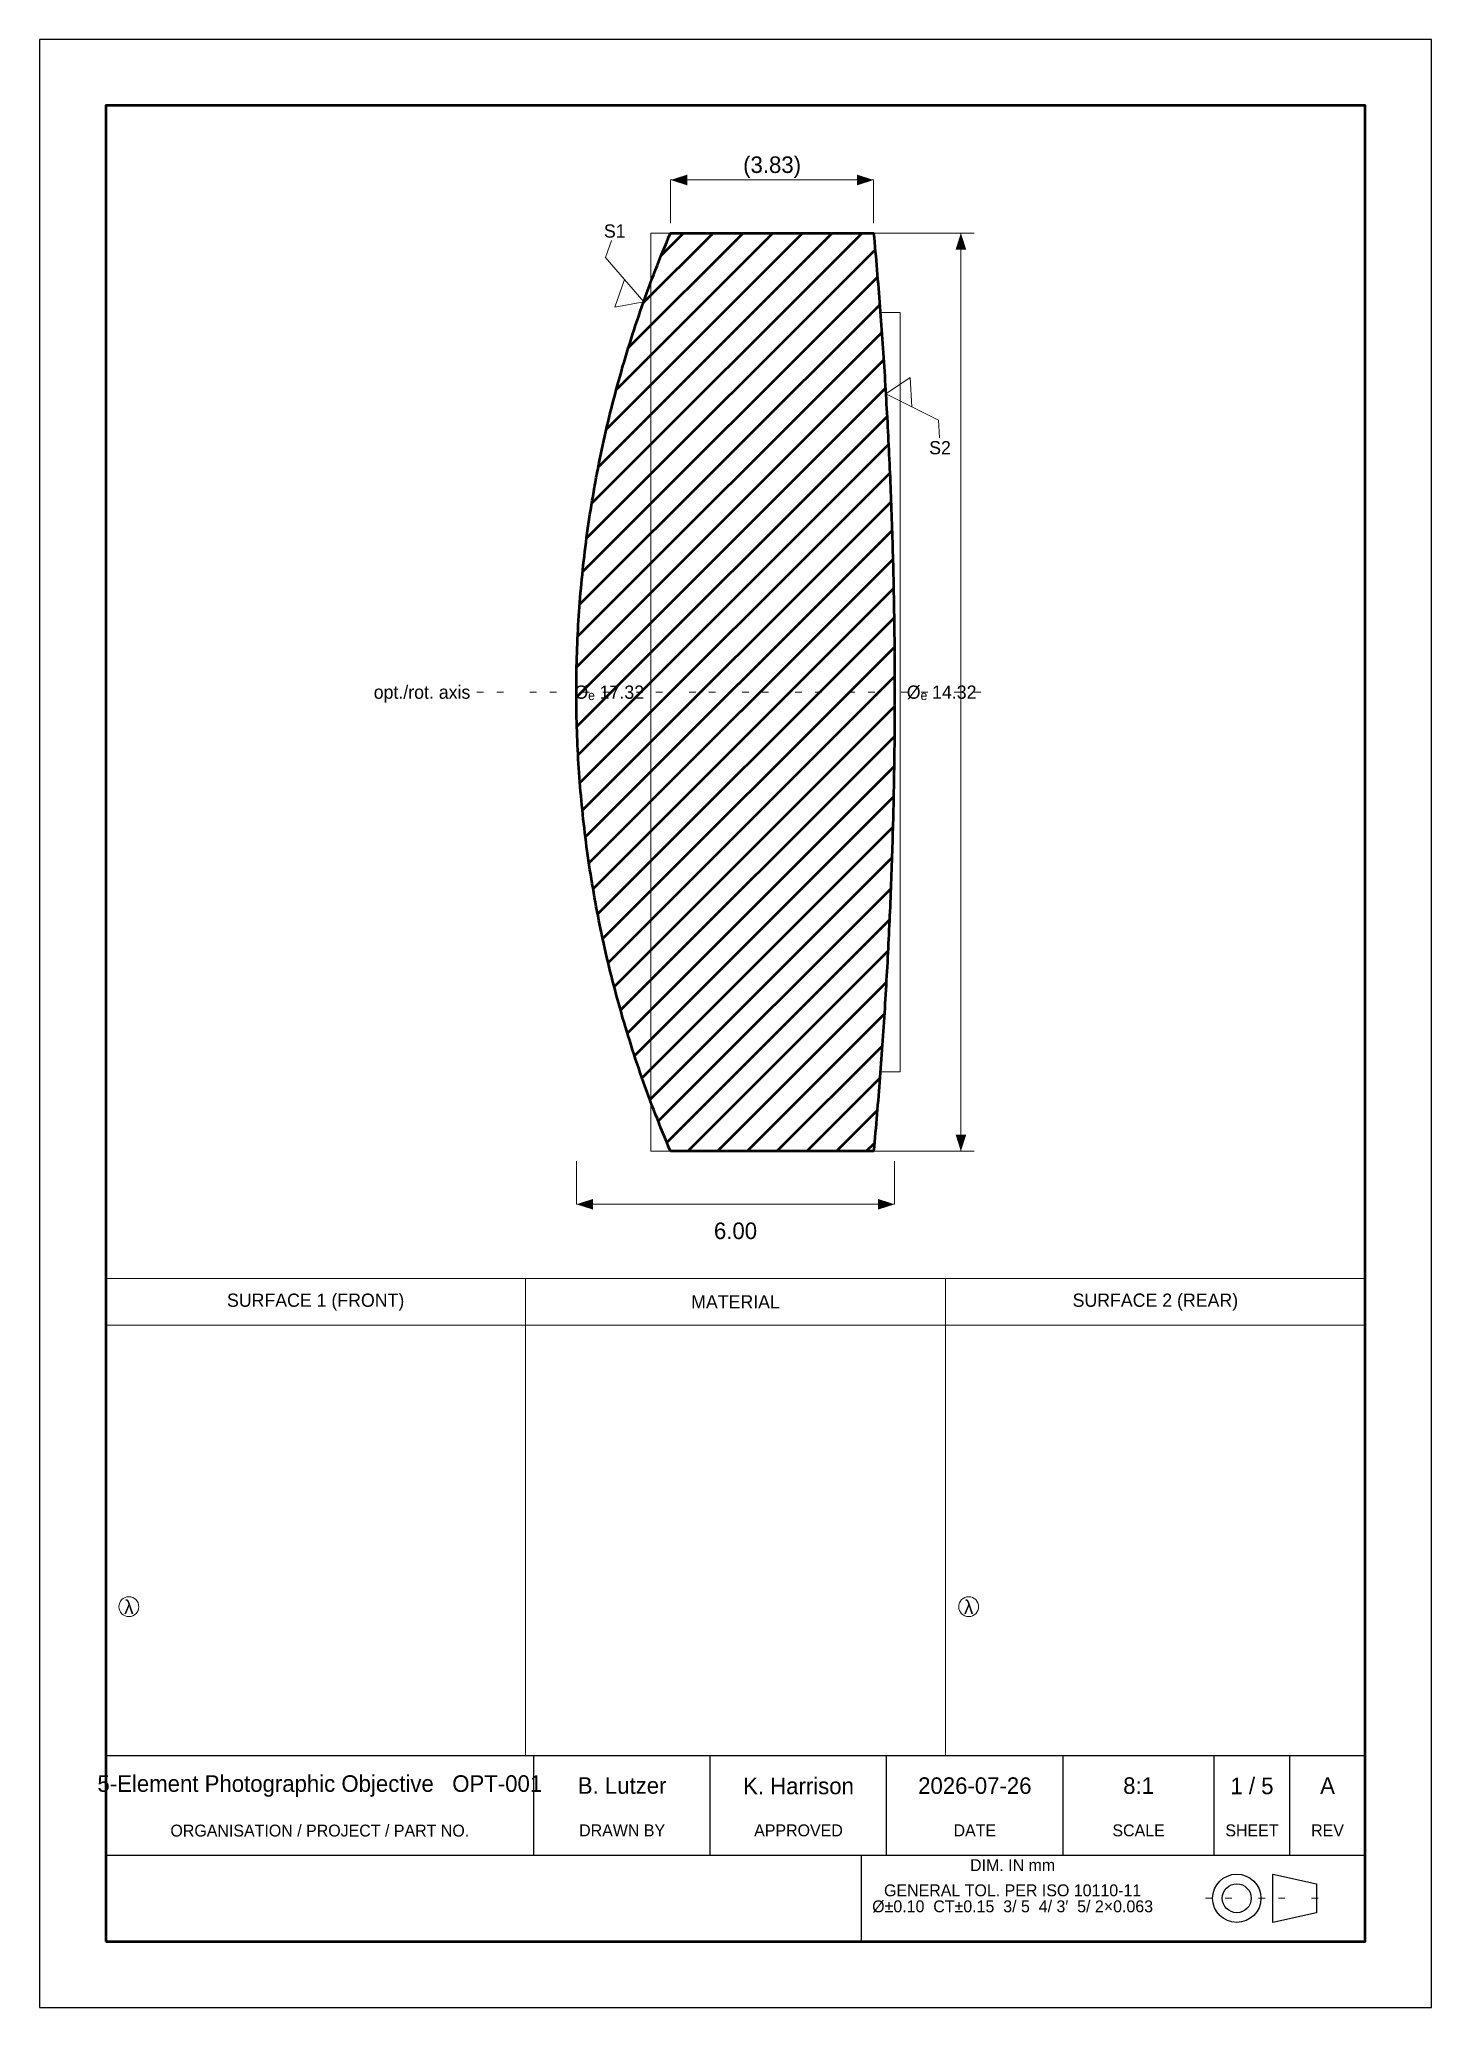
# Model space of a CAD drawing. Header units: millimetres. Extents: x 0 to 210, y 0 to 297.
import ezdxf
from ezdxf.enums import TextEntityAlignment as Align

# ---------------------------------------------------------------- set-up
doc = ezdxf.new("R2010")
doc.units = ezdxf.units.MM
doc.linetypes.add('OPTICAL', pattern=[8, -2, 1, -2, 1, -2])
for name, color, linetype, lineweight in [('AXIS', 8, 'OPTICAL', 13), ('BORDER', 7, 'Continuous', 25), ('CALLOUT', 7, 'Continuous', 13), ('DIMS', 7, 'Continuous', 13), ('OUTLINE', 7, 'Continuous', 50), ('TABLE', 7, 'Continuous', 13)]:
    doc.layers.add(name, color=color, linetype=linetype, lineweight=lineweight)

msp = doc.modelspace()

# ---------------------------------------------------------------- hatches: boundary and pattern name
at = {"layer": 'OUTLINE'}
h = msp.add_hatch(dxfattribs=at)
h.set_pattern_fill('ANSI31')
h.paths.add_polyline_path([(95.21, 129.22), (94.91, 129.91), (94.62, 130.61), (94.33, 131.3), (94.05, 132), (93.76, 132.7), (93.48, 133.39), (93.21, 134.09), (92.94, 134.79), (92.67, 135.48), (92.4, 136.18), (92.14, 136.88), (91.88, 137.57), (91.63, 138.27), (91.38, 138.96), (91.13, 139.66), (90.88, 140.36), (90.64, 141.05), (90.4, 141.75), (90.16, 142.45), (89.93, 143.14), (89.7, 143.84), (89.48, 144.53), (89.25, 145.23), (89.04, 145.93), (88.82, 146.62), (88.61, 147.32), (88.4, 148.02), (88.19, 148.71), (87.98, 149.41), (87.78, 150.11), (87.59, 150.8), (87.39, 151.5), (87.2, 152.19), (87.01, 152.89), (86.83, 153.59), (86.64, 154.28), (86.47, 154.98), (86.29, 155.68), (86.12, 156.37), (85.95, 157.07), (85.78, 157.76), (85.61, 158.46), (85.45, 159.16), (85.3, 159.85), (85.14, 160.55), (84.99, 161.25), (84.84, 161.94), (84.69, 162.64), (84.55, 163.34), (84.41, 164.03), (84.27, 164.73), (84.14, 165.42), (84, 166.12), (83.88, 166.82), (83.75, 167.51), (83.63, 168.21), (83.51, 168.91), (83.39, 169.6), (83.27, 170.3), (83.16, 171), (83.05, 171.69), (82.95, 172.39), (82.84, 173.08), (82.74, 173.78), (82.65, 174.48), (82.55, 175.17), (82.46, 175.87), (82.37, 176.57), (82.29, 177.26), (82.2, 177.96), (82.12, 178.65), (82.04, 179.35), (81.97, 180.05), (81.9, 180.74), (81.83, 181.44), (81.76, 182.14), (81.7, 182.83), (81.64, 183.53), (81.58, 184.23), (81.52, 184.92), (81.47, 185.62), (81.42, 186.31), (81.38, 187.01), (81.33, 187.71), (81.29, 188.4), (81.25, 189.1), (81.22, 189.8), (81.18, 190.49), (81.15, 191.19), (81.12, 191.88), (81.1, 192.58), (81.08, 193.28), (81.06, 193.97), (81.04, 194.67), (81.03, 195.37), (81.02, 196.06), (81.01, 196.76), (81, 197.46), (81, 198.15), (81, 198.85), (81, 199.54), (81.01, 200.24), (81.02, 200.94), (81.03, 201.63), (81.04, 202.33), (81.06, 203.03), (81.08, 203.72), (81.1, 204.42), (81.12, 205.12), (81.15, 205.81), (81.18, 206.51), (81.22, 207.2), (81.25, 207.9), (81.29, 208.6), (81.33, 209.29), (81.38, 209.99), (81.42, 210.69), (81.47, 211.38), (81.52, 212.08), (81.58, 212.77), (81.64, 213.47), (81.7, 214.17), (81.76, 214.86), (81.83, 215.56), (81.9, 216.26), (81.97, 216.95), (82.04, 217.65), (82.12, 218.35), (82.2, 219.04), (82.29, 219.74), (82.37, 220.43), (82.46, 221.13), (82.55, 221.83), (82.65, 222.52), (82.74, 223.22), (82.84, 223.92), (82.95, 224.61), (83.05, 225.31), (83.16, 226), (83.27, 226.7), (83.39, 227.4), (83.51, 228.09), (83.63, 228.79), (83.75, 229.49), (83.88, 230.18), (84, 230.88), (84.14, 231.58), (84.27, 232.27), (84.41, 232.97), (84.55, 233.66), (84.69, 234.36), (84.84, 235.06), (84.99, 235.75), (85.14, 236.45), (85.3, 237.15), (85.45, 237.84), (85.61, 238.54), (85.78, 239.24), (85.95, 239.93), (86.12, 240.63), (86.29, 241.32), (86.47, 242.02), (86.64, 242.72), (86.83, 243.41), (87.01, 244.11), (87.2, 244.81), (87.39, 245.5), (87.59, 246.2), (87.78, 246.89), (87.98, 247.59), (88.19, 248.29), (88.4, 248.98), (88.61, 249.68), (88.82, 250.38), (89.04, 251.07), (89.25, 251.77), (89.48, 252.47), (89.7, 253.16), (89.93, 253.86), (90.16, 254.55), (90.4, 255.25), (90.64, 255.95), (90.88, 256.64), (91.13, 257.34), (91.38, 258.04), (91.63, 258.73), (91.88, 259.43), (92.14, 260.12), (92.4, 260.82), (92.67, 261.52), (92.94, 262.21), (93.21, 262.91), (93.48, 263.61), (93.76, 264.3), (94.05, 265), (94.33, 265.7), (94.62, 266.39), (94.91, 267.09), (95.21, 267.78), (125.84, 267.78), (125.84, 267.78), (125.9, 267.09), (125.96, 266.39), (126.02, 265.7), (126.08, 265), (126.15, 264.3), (126.21, 263.61), (126.27, 262.91), (126.32, 262.21), (126.38, 261.52), (126.44, 260.82), (126.5, 260.12), (126.55, 259.43), (126.61, 258.73), (126.66, 258.04), (126.72, 257.34), (126.77, 256.64), (126.83, 255.95), (126.88, 255.25), (126.93, 254.55), (126.98, 253.86), (127.03, 253.16), (127.08, 252.47), (127.13, 251.77), (127.18, 251.07), (127.23, 250.38), (127.27, 249.68), (127.32, 248.98), (127.37, 248.29), (127.41, 247.59), (127.46, 246.89), (127.5, 246.2), (127.55, 245.5), (127.59, 244.81), (127.63, 244.11), (127.67, 243.41), (127.71, 242.72), (127.75, 242.02), (127.79, 241.32), (127.83, 240.63), (127.87, 239.93), (127.91, 239.24), (127.94, 238.54), (127.98, 237.84), (128.02, 237.15), (128.05, 236.45), (128.09, 235.75), (128.12, 235.06), (128.15, 234.36), (128.19, 233.66), (128.22, 232.97), (128.25, 232.27), (128.28, 231.58), (128.31, 230.88), (128.34, 230.18), (128.37, 229.49), (128.4, 228.79), (128.42, 228.09), (128.45, 227.4), (128.48, 226.7), (128.5, 226), (128.53, 225.31), (128.55, 224.61), (128.57, 223.92), (128.6, 223.22), (128.62, 222.52), (128.64, 221.83), (128.66, 221.13), (128.68, 220.43), (128.7, 219.74), (128.72, 219.04), (128.74, 218.35), (128.76, 217.65), (128.78, 216.95), (128.79, 216.26), (128.81, 215.56), (128.82, 214.86), (128.84, 214.17), (128.85, 213.47), (128.87, 212.77), (128.88, 212.08), (128.89, 211.38), (128.9, 210.69), (128.91, 209.99), (128.92, 209.29), (128.93, 208.6), (128.94, 207.9), (128.95, 207.2), (128.96, 206.51), (128.96, 205.81), (128.97, 205.12), (128.98, 204.42), (128.98, 203.72), (128.99, 203.03), (128.99, 202.33), (128.99, 201.63), (129, 200.94), (129, 200.24), (129, 199.54), (129, 198.85), (129, 198.15), (129, 197.46), (129, 196.76), (129, 196.06), (128.99, 195.37), (128.99, 194.67), (128.99, 193.97), (128.98, 193.28), (128.98, 192.58), (128.97, 191.88), (128.96, 191.19), (128.96, 190.49), (128.95, 189.8), (128.94, 189.1), (128.93, 188.4), (128.92, 187.71), (128.91, 187.01), (128.9, 186.31), (128.89, 185.62), (128.88, 184.92), (128.87, 184.23), (128.85, 183.53), (128.84, 182.83), (128.82, 182.14), (128.81, 181.44), (128.79, 180.74), (128.78, 180.05), (128.76, 179.35), (128.74, 178.65), (128.72, 177.96), (128.7, 177.26), (128.68, 176.57), (128.66, 175.87), (128.64, 175.17), (128.62, 174.48), (128.6, 173.78), (128.57, 173.08), (128.55, 172.39), (128.53, 171.69), (128.5, 171), (128.48, 170.3), (128.45, 169.6), (128.42, 168.91), (128.4, 168.21), (128.37, 167.51), (128.34, 166.82), (128.31, 166.12), (128.28, 165.42), (128.25, 164.73), (128.22, 164.03), (128.19, 163.34), (128.15, 162.64), (128.12, 161.94), (128.09, 161.25), (128.05, 160.55), (128.02, 159.85), (127.98, 159.16), (127.94, 158.46), (127.91, 157.76), (127.87, 157.07), (127.83, 156.37), (127.79, 155.68), (127.75, 154.98), (127.71, 154.28), (127.67, 153.59), (127.63, 152.89), (127.59, 152.19), (127.55, 151.5), (127.5, 150.8), (127.46, 150.11), (127.41, 149.41), (127.37, 148.71), (127.32, 148.02), (127.27, 147.32), (127.23, 146.62), (127.18, 145.93), (127.13, 145.23), (127.08, 144.53), (127.03, 143.84), (126.98, 143.14), (126.93, 142.45), (126.88, 141.75), (126.83, 141.05), (126.77, 140.36), (126.72, 139.66), (126.66, 138.96), (126.61, 138.27), (126.55, 137.57), (126.5, 136.88), (126.44, 136.18), (126.38, 135.48), (126.32, 134.79), (126.27, 134.09), (126.21, 133.39), (126.15, 132.7), (126.08, 132), (126.02, 131.3), (125.96, 130.61), (125.9, 129.91), (125.84, 129.22), (95.21, 129.22)])

# ---------------------------------------------------------------- linework, layer by layer
at = {"layer": 'AXIS'}
for p, q in [((66, 198.5), (144, 198.5)), ((175.88, 16.5), (194.45, 16.5))]:
    msp.add_line(p, q, dxfattribs=at)
at = {"layer": 'BORDER'}
for p, q in [((74.6, 23), (74.6, 38)), ((101.2, 23), (101.2, 38)), ((127.8, 23), (127.8, 38)), ((154.4, 23), (154.4, 38)), ((177.2, 23), (177.2, 38)), ((188.6, 23), (188.6, 38)), ((10, 23), (200, 23)), ((124, 10), (124, 23))]:
    msp.add_line(p, q, dxfattribs=at)
for points in [[(0, 0), (210, 0), (210, 297), (0, 297)], [(10, 10), (200, 10), (200, 38), (10, 38)], [(186.07, 20.14), (192.63, 18.68), (192.63, 14.32), (186.07, 12.86)]]:
    msp.add_lwpolyline(points, close=True, dxfattribs=at)
at = {"layer": 'BORDER', "lineweight": 50}
msp.add_lwpolyline([(10, 10), (200, 10), (200, 287), (10, 287)], close=True, dxfattribs=at)
at = {"layer": 'BORDER'}
for radius in [3.64, 2.18]:
    msp.add_circle((180.61, 16.5), radius, dxfattribs=at)
at = {"layer": 'CALLOUT'}
for p, q in [((85.37, 264.1), (86.28, 266.67)), ((91.15, 257.39), (85.36, 264.16)), ((127.66, 243.53), (135.63, 239.56)), ((135.6, 239.61), (135.76, 236.89))]:
    msp.add_line(p, q, dxfattribs=at)
for points in [[(91.15, 257.39), (86.79, 256.59), (88.27, 260.76)], [(127.66, 243.53), (131.36, 245.97), (131.62, 241.55)]]:
    msp.add_lwpolyline(points, close=True, dxfattribs=at)
at = {"layer": 'DIMS'}
for p, q in [((95.21, 269.28), (95.21, 275.78)), ((95.21, 275.78), (125.84, 275.78)), ((125.84, 269.28), (125.84, 275.78)), ((95.21, 267.78), (92.21, 267.78)), ((92.21, 129.22), (92.21, 267.78)), ((125.84, 267.78), (141, 267.78)), ((139, 267.78), (139, 129.22)), ((126.84, 255.77), (129.84, 255.77)), ((129.84, 141.23), (129.84, 255.77)), ((126.84, 141.23), (129.84, 141.23)), ((81, 127.72), (81, 121.22)), ((95.21, 129.22), (92.21, 129.22)), ((95.21, 129.22), (141, 129.22)), ((129, 127.72), (129, 121.22)), ((81, 121.22), (129, 121.22))]:
    msp.add_line(p, q, dxfattribs=at)
for points in [[(95.21, 275.78), (97.71, 274.98), (97.71, 276.58)], [(125.84, 275.78), (123.34, 276.58), (123.34, 274.98)], [(139, 267.78), (138.2, 265.28), (139.8, 265.28)], [(139, 129.22), (139.8, 131.72), (138.2, 131.72)], [(81, 121.22), (83.5, 120.42), (83.5, 122.02)], [(129, 121.22), (126.5, 122.02), (126.5, 120.42)]]:
    msp.add_solid(points, dxfattribs=at)
at = {"layer": 'OUTLINE', "lineweight": 50}
msp.add_lwpolyline([(95.21, 129.22), (94.91, 129.91), (94.62, 130.61), (94.33, 131.3), (94.05, 132), (93.76, 132.7), (93.48, 133.39), (93.21, 134.09), (92.94, 134.79), (92.67, 135.48), (92.4, 136.18), (92.14, 136.88), (91.88, 137.57), (91.63, 138.27), (91.38, 138.96), (91.13, 139.66), (90.88, 140.36), (90.64, 141.05), (90.4, 141.75), (90.16, 142.45), (89.93, 143.14), (89.7, 143.84), (89.48, 144.53), (89.25, 145.23), (89.04, 145.93), (88.82, 146.62), (88.61, 147.32), (88.4, 148.02), (88.19, 148.71), (87.98, 149.41), (87.78, 150.11), (87.59, 150.8), (87.39, 151.5), (87.2, 152.19), (87.01, 152.89), (86.83, 153.59), (86.64, 154.28), (86.47, 154.98), (86.29, 155.68), (86.12, 156.37), (85.95, 157.07), (85.78, 157.76), (85.61, 158.46), (85.45, 159.16), (85.3, 159.85), (85.14, 160.55), (84.99, 161.25), (84.84, 161.94), (84.69, 162.64), (84.55, 163.34), (84.41, 164.03), (84.27, 164.73), (84.14, 165.42), (84, 166.12), (83.88, 166.82), (83.75, 167.51), (83.63, 168.21), (83.51, 168.91), (83.39, 169.6), (83.27, 170.3), (83.16, 171), (83.05, 171.69), (82.95, 172.39), (82.84, 173.08), (82.74, 173.78), (82.65, 174.48), (82.55, 175.17), (82.46, 175.87), (82.37, 176.57), (82.29, 177.26), (82.2, 177.96), (82.12, 178.65), (82.04, 179.35), (81.97, 180.05), (81.9, 180.74), (81.83, 181.44), (81.76, 182.14), (81.7, 182.83), (81.64, 183.53), (81.58, 184.23), (81.52, 184.92), (81.47, 185.62), (81.42, 186.31), (81.38, 187.01), (81.33, 187.71), (81.29, 188.4), (81.25, 189.1), (81.22, 189.8), (81.18, 190.49), (81.15, 191.19), (81.12, 191.88), (81.1, 192.58), (81.08, 193.28), (81.06, 193.97), (81.04, 194.67), (81.03, 195.37), (81.02, 196.06), (81.01, 196.76), (81, 197.46), (81, 198.15), (81, 198.85), (81, 199.54), (81.01, 200.24), (81.02, 200.94), (81.03, 201.63), (81.04, 202.33), (81.06, 203.03), (81.08, 203.72), (81.1, 204.42), (81.12, 205.12), (81.15, 205.81), (81.18, 206.51), (81.22, 207.2), (81.25, 207.9), (81.29, 208.6), (81.33, 209.29), (81.38, 209.99), (81.42, 210.69), (81.47, 211.38), (81.52, 212.08), (81.58, 212.77), (81.64, 213.47), (81.7, 214.17), (81.76, 214.86), (81.83, 215.56), (81.9, 216.26), (81.97, 216.95), (82.04, 217.65), (82.12, 218.35), (82.2, 219.04), (82.29, 219.74), (82.37, 220.43), (82.46, 221.13), (82.55, 221.83), (82.65, 222.52), (82.74, 223.22), (82.84, 223.92), (82.95, 224.61), (83.05, 225.31), (83.16, 226), (83.27, 226.7), (83.39, 227.4), (83.51, 228.09), (83.63, 228.79), (83.75, 229.49), (83.88, 230.18), (84, 230.88), (84.14, 231.58), (84.27, 232.27), (84.41, 232.97), (84.55, 233.66), (84.69, 234.36), (84.84, 235.06), (84.99, 235.75), (85.14, 236.45), (85.3, 237.15), (85.45, 237.84), (85.61, 238.54), (85.78, 239.24), (85.95, 239.93), (86.12, 240.63), (86.29, 241.32), (86.47, 242.02), (86.64, 242.72), (86.83, 243.41), (87.01, 244.11), (87.2, 244.81), (87.39, 245.5), (87.59, 246.2), (87.78, 246.89), (87.98, 247.59), (88.19, 248.29), (88.4, 248.98), (88.61, 249.68), (88.82, 250.38), (89.04, 251.07), (89.25, 251.77), (89.48, 252.47), (89.7, 253.16), (89.93, 253.86), (90.16, 254.55), (90.4, 255.25), (90.64, 255.95), (90.88, 256.64), (91.13, 257.34), (91.38, 258.04), (91.63, 258.73), (91.88, 259.43), (92.14, 260.12), (92.4, 260.82), (92.67, 261.52), (92.94, 262.21), (93.21, 262.91), (93.48, 263.61), (93.76, 264.3), (94.05, 265), (94.33, 265.7), (94.62, 266.39), (94.91, 267.09), (95.21, 267.78), (125.84, 267.78), (125.84, 267.78), (125.9, 267.09), (125.96, 266.39), (126.02, 265.7), (126.08, 265), (126.15, 264.3), (126.21, 263.61), (126.27, 262.91), (126.32, 262.21), (126.38, 261.52), (126.44, 260.82), (126.5, 260.12), (126.55, 259.43), (126.61, 258.73), (126.66, 258.04), (126.72, 257.34), (126.77, 256.64), (126.83, 255.95), (126.88, 255.25), (126.93, 254.55), (126.98, 253.86), (127.03, 253.16), (127.08, 252.47), (127.13, 251.77), (127.18, 251.07), (127.23, 250.38), (127.27, 249.68), (127.32, 248.98), (127.37, 248.29), (127.41, 247.59), (127.46, 246.89), (127.5, 246.2), (127.55, 245.5), (127.59, 244.81), (127.63, 244.11), (127.67, 243.41), (127.71, 242.72), (127.75, 242.02), (127.79, 241.32), (127.83, 240.63), (127.87, 239.93), (127.91, 239.24), (127.94, 238.54), (127.98, 237.84), (128.02, 237.15), (128.05, 236.45), (128.09, 235.75), (128.12, 235.06), (128.15, 234.36), (128.19, 233.66), (128.22, 232.97), (128.25, 232.27), (128.28, 231.58), (128.31, 230.88), (128.34, 230.18), (128.37, 229.49), (128.4, 228.79), (128.42, 228.09), (128.45, 227.4), (128.48, 226.7), (128.5, 226), (128.53, 225.31), (128.55, 224.61), (128.57, 223.92), (128.6, 223.22), (128.62, 222.52), (128.64, 221.83), (128.66, 221.13), (128.68, 220.43), (128.7, 219.74), (128.72, 219.04), (128.74, 218.35), (128.76, 217.65), (128.78, 216.95), (128.79, 216.26), (128.81, 215.56), (128.82, 214.86), (128.84, 214.17), (128.85, 213.47), (128.87, 212.77), (128.88, 212.08), (128.89, 211.38), (128.9, 210.69), (128.91, 209.99), (128.92, 209.29), (128.93, 208.6), (128.94, 207.9), (128.95, 207.2), (128.96, 206.51), (128.96, 205.81), (128.97, 205.12), (128.98, 204.42), (128.98, 203.72), (128.99, 203.03), (128.99, 202.33), (128.99, 201.63), (129, 200.94), (129, 200.24), (129, 199.54), (129, 198.85), (129, 198.15), (129, 197.46), (129, 196.76), (129, 196.06), (128.99, 195.37), (128.99, 194.67), (128.99, 193.97), (128.98, 193.28), (128.98, 192.58), (128.97, 191.88), (128.96, 191.19), (128.96, 190.49), (128.95, 189.8), (128.94, 189.1), (128.93, 188.4), (128.92, 187.71), (128.91, 187.01), (128.9, 186.31), (128.89, 185.62), (128.88, 184.92), (128.87, 184.23), (128.85, 183.53), (128.84, 182.83), (128.82, 182.14), (128.81, 181.44), (128.79, 180.74), (128.78, 180.05), (128.76, 179.35), (128.74, 178.65), (128.72, 177.96), (128.7, 177.26), (128.68, 176.57), (128.66, 175.87), (128.64, 175.17), (128.62, 174.48), (128.6, 173.78), (128.57, 173.08), (128.55, 172.39), (128.53, 171.69), (128.5, 171), (128.48, 170.3), (128.45, 169.6), (128.42, 168.91), (128.4, 168.21), (128.37, 167.51), (128.34, 166.82), (128.31, 166.12), (128.28, 165.42), (128.25, 164.73), (128.22, 164.03), (128.19, 163.34), (128.15, 162.64), (128.12, 161.94), (128.09, 161.25), (128.05, 160.55), (128.02, 159.85), (127.98, 159.16), (127.94, 158.46), (127.91, 157.76), (127.87, 157.07), (127.83, 156.37), (127.79, 155.68), (127.75, 154.98), (127.71, 154.28), (127.67, 153.59), (127.63, 152.89), (127.59, 152.19), (127.55, 151.5), (127.5, 150.8), (127.46, 150.11), (127.41, 149.41), (127.37, 148.71), (127.32, 148.02), (127.27, 147.32), (127.23, 146.62), (127.18, 145.93), (127.13, 145.23), (127.08, 144.53), (127.03, 143.84), (126.98, 143.14), (126.93, 142.45), (126.88, 141.75), (126.83, 141.05), (126.77, 140.36), (126.72, 139.66), (126.66, 138.96), (126.61, 138.27), (126.55, 137.57), (126.5, 136.88), (126.44, 136.18), (126.38, 135.48), (126.32, 134.79), (126.27, 134.09), (126.21, 133.39), (126.15, 132.7), (126.08, 132), (126.02, 131.3), (125.96, 130.61), (125.9, 129.91), (125.84, 129.22), (95.21, 129.22)], close=True, dxfattribs=at)
at = {"layer": 'TABLE'}
for p, q in [((73.33, 38), (73.33, 110)), ((136.67, 38), (136.67, 110)), ((10, 103), (200, 103))]:
    msp.add_line(p, q, dxfattribs=at)
msp.add_lwpolyline([(10, 38), (200, 38), (200, 110), (10, 110)], close=True, dxfattribs=at)
for centre in [(13.5, 60.5), (140.17, 60.5)]:
    msp.add_circle(centre, 1.5, dxfattribs=at)

# ---------------------------------------------------------------- texts
at = {"layer": 'AXIS'}
msp.add_text('opt./rot. axis', height=2, dxfattribs=at).set_placement((65, 198.5), align=Align.MIDDLE_RIGHT)
at = {"layer": 'BORDER'}
for s, height, p in [('5-Element Photographic Objective   OPT-001', 2.5, (42.3, 33.5)), ('B. Lutzer', 2.5, (87.9, 33.5)), ('K. Harrison', 2.5, (114.5, 33.5)), ('2026-07-26', 2.5, (141.1, 33.5)), ('8:1', 2.5, (165.8, 33.5)), ('1 / 5', 2.5, (182.9, 33.5)), ('A', 2.5, (194.3, 33.5)), ('ORGANISATION / PROJECT / PART NO.', 1.8, (42.3, 26.75)), ('DRAWN BY', 1.8, (87.9, 26.75)), ('APPROVED', 1.8, (114.5, 26.75)), ('DATE', 1.8, (141.1, 26.75)), ('SCALE', 1.8, (165.8, 26.75)), ('SHEET', 1.8, (182.9, 26.75)), ('REV', 1.8, (194.3, 26.75)), ('DIM. IN mm', 1.8, (146.8, 21.5)), ('GENERAL TOL. PER ISO 10110-11', 1.8, (146.8, 17.7)), ('Ø±0.10  CT±0.15  3/ 5  4/ 3′  5/ 2×0.063', 1.8, (146.8, 15.3))]:
    msp.add_text(s, height=height, dxfattribs=at).set_placement(p, align=Align.MIDDLE)
at = {"layer": 'CALLOUT'}
for s, p in [('S1', (86.79, 268.08)), ('S2', (135.85, 235.39))]:
    msp.add_text(s, height=2, dxfattribs=at).set_placement(p, align=Align.MIDDLE)
at = {"layer": 'DIMS'}
for s, p in [('(3.83)', (110.52, 277.78)), ('6.00', (105, 117.22))]:
    msp.add_text(s, height=2.5, dxfattribs=at).set_placement(p, align=Align.MIDDLE)
msp.add_text('Øₑ 17.32', height=2, dxfattribs=at).set_placement((91.21, 198.5), align=Align.MIDDLE_RIGHT)
msp.add_text('Øₑ 14.32', height=2, dxfattribs=at).set_placement((130.84, 198.5), align=Align.MIDDLE_LEFT)
at = {"layer": 'TABLE'}
for s, height, p in [('SURFACE 1 (FRONT)', 2, (41.67, 106.5)), ('MATERIAL', 2, (105, 106.5)), ('SURFACE 2 (REAR)', 2, (168.33, 106.5)), ('λ', 2.1, (13.5, 60.5)), ('λ', 2.1, (140.17, 60.5))]:
    msp.add_text(s, height=height, dxfattribs=at).set_placement(p, align=Align.MIDDLE)

doc.saveas('drawing.dxf')
